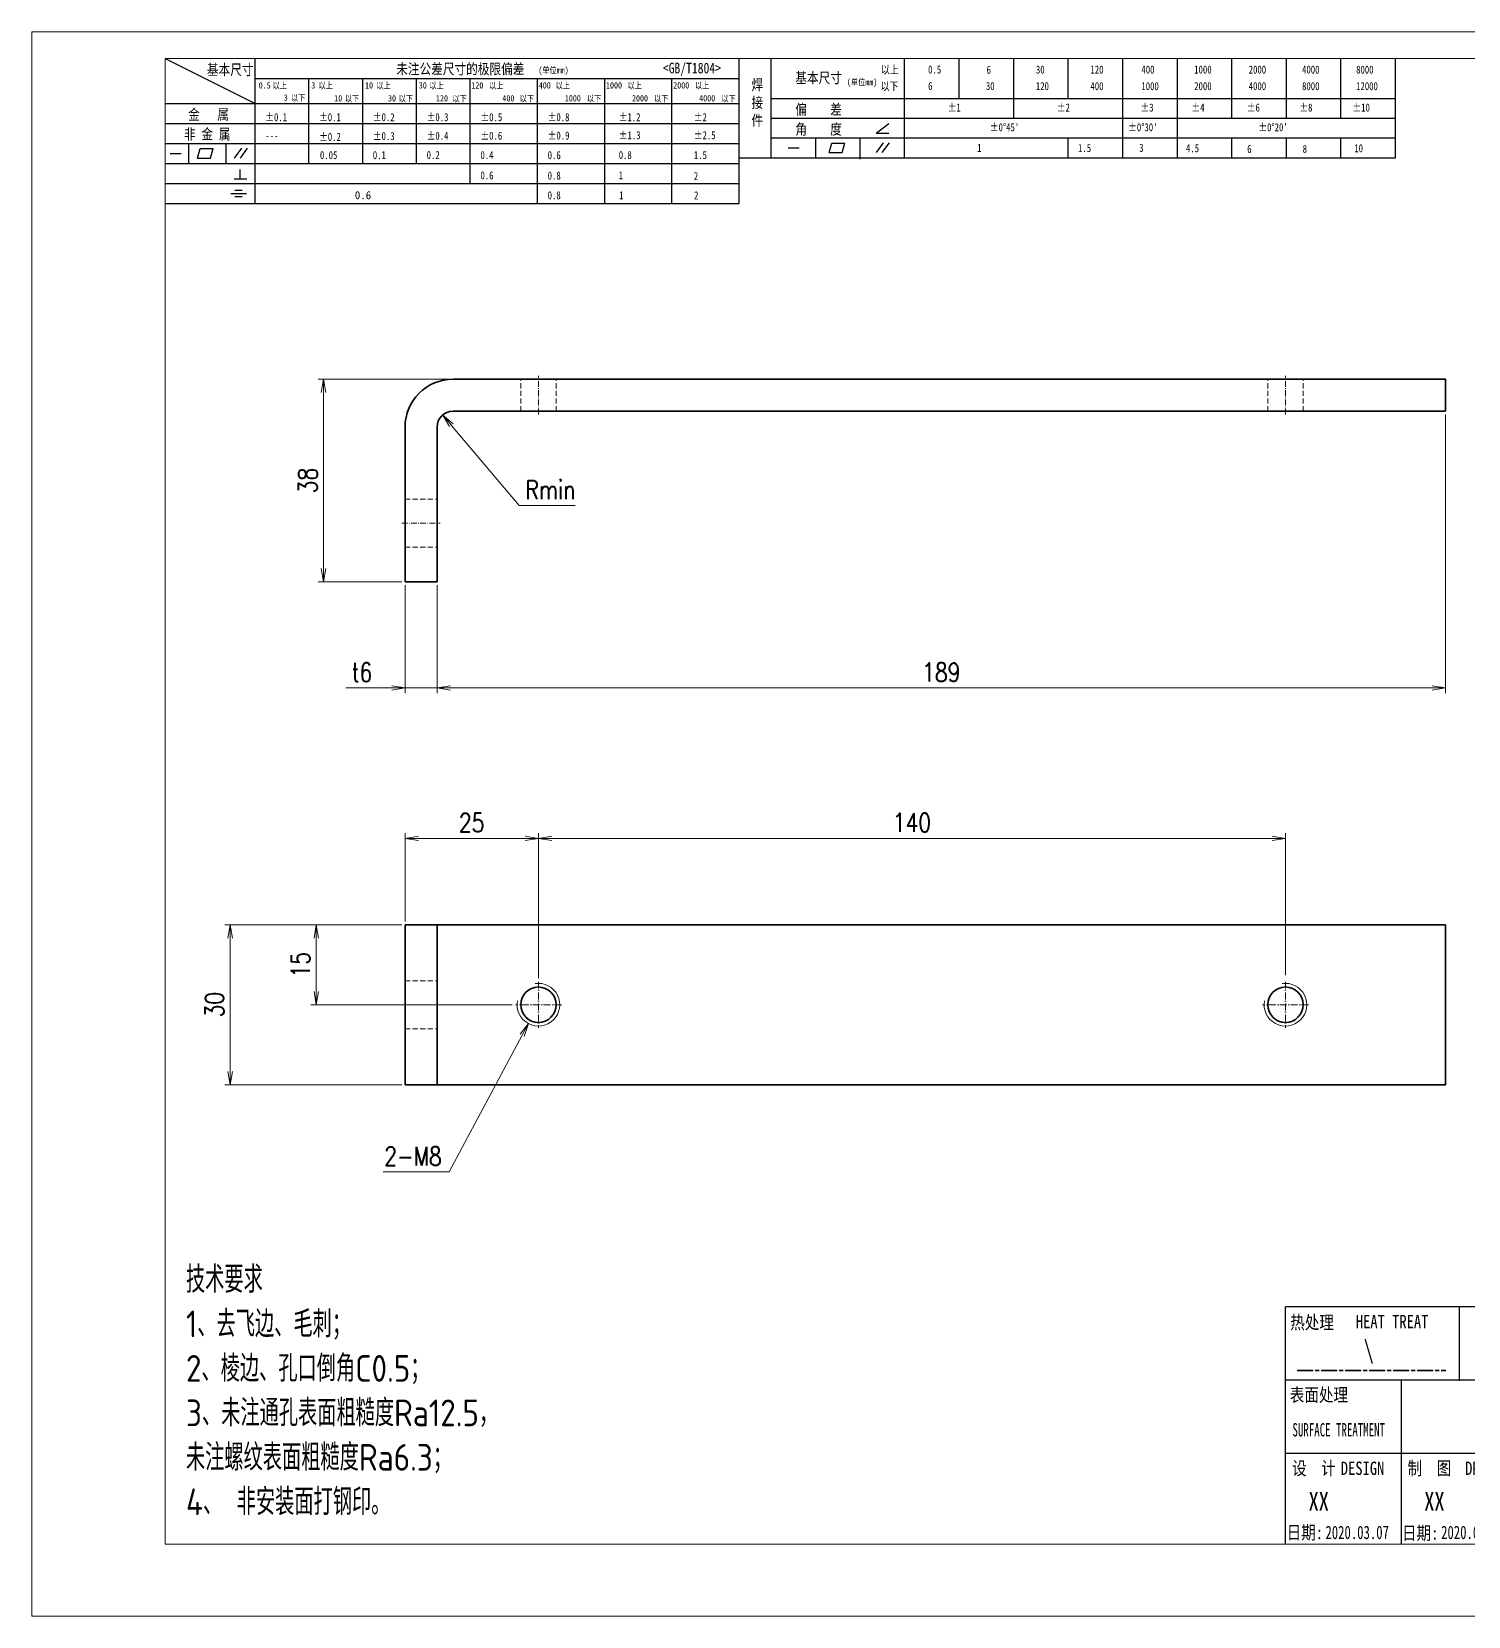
# Model space of a CAD drawing. Header units: millimetres. Extents: x 1333 to 78972, y -42879 to -5704.
# Drawn here: x 66984.2 to 67253.4, y -20114.1 to -19817.1 of the extents above; entities that cross this region are included whole.
import ezdxf
from ezdxf.enums import TextEntityAlignment as Align

# ---------------------------------------------------------------- set-up
doc = ezdxf.new("R2010")
doc.units = ezdxf.units.MM
doc.header["$LTSCALE"] = 0.5
for name, pattern in [('AM_ISO02W050x2', [3.75, 3, -0.75]), ('AM_ISO08W050x2', [9, 6, -0.75, 1.5, -0.75]), ('DASHDOT', [18.5, 12, -3, 0.5, -3]), ('DASHED', [19.05, 12.7, -6.35])]:
    doc.linetypes.add(name, pattern=pattern)
for name, color, linetype, lineweight in [('中心线', 2, 'AM_ISO08W050x2', 18), ('图框', 7, 'Continuous', 18), ('标注线', 3, 'Continuous', 18), ('热处理', 7, 'Continuous', 20), ('粗实线', 7, 'Continuous', 35), ('粗点划线', 6, 'AM_ISO08W050x2', 35), ('细实线', 3, 'Continuous', 18), ('虚线', 1, 'AM_ISO02W050x2', 18)]:
    doc.layers.add(name, color=color, linetype=linetype, lineweight=lineweight)
doc.layers.add('图框文字', color=7, linetype='Continuous')
doc.layers.add('打印', color=7, linetype='Continuous', lineweight=15, plot=False)
doc.layers.add('打印-禁用', color=7, linetype='Continuous', lineweight=15, plot=False)
doc.styles.add('DIM', font='romans.shx', dxfattribs={"width": 0.8, "bigfont": 'bigfont.shx'})
doc.styles.add('国标', font='simfang.ttf', dxfattribs={"width": 0.8})
doc.styles.add('机械长仿宋', font='gbenor.shx', dxfattribs={"height": 1, "bigfont": 'gbcbig.shx'})
doc.dimstyles.new('XR 1-1$0', dxfattribs={"dimtxt": 3.5, "dimasz": 2.5, "dimexe": 1, "dimexo": 0.625, "dimgap": 1.2, "dimtad": 1, "dimzin": 9, "dimdsep": 46, "dimtxsty": 'DIM', "dimblk": 'OPEN', "dimcen": 0, "dimclrd": 8, "dimclre": 8, "dimclrt": 2, "dimazin": 2, "dimtfac": 0.5, "dimtmove": 0, "dimatfit": 3, "dimldrblk": 'OPEN', "dimfxl": 1, "dimtolj": 2, "dimlwd": 18, "dimlwe": 18, "dimarcsym": 0})
doc.dimstyles.new('XR 1-1$3', dxfattribs={"dimtxt": 3.5, "dimasz": 2.5, "dimexe": 1, "dimexo": 0.625, "dimgap": 1.2, "dimtad": 1, "dimtoh": 1, "dimdsep": 46, "dimtxsty": 'DIM', "dimblk": 'OPEN', "dimcen": 0, "dimclrd": 8, "dimclre": 8, "dimclrt": 2, "dimazin": 2, "dimtfac": 0.5, "dimtofl": 0, "dimtmove": 0, "dimatfit": 3, "dimldrblk": 'OPEN', "dimfxl": 1, "dimtolj": 2, "dimlwd": 18, "dimlwe": 18, "dimarcsym": 0})
doc.dimstyles.new('XR 1-1$4', dxfattribs={"dimtxt": 3.5, "dimasz": 2.5, "dimexe": 1, "dimexo": 0.625, "dimgap": 1.2, "dimtad": 1, "dimtoh": 1, "dimdsep": 46, "dimtxsty": 'DIM', "dimblk": 'OPEN', "dimcen": 0, "dimclrd": 8, "dimclre": 8, "dimclrt": 2, "dimazin": 2, "dimtfac": 0.5, "dimtofl": 0, "dimtmove": 0, "dimatfit": 3, "dimldrblk": 'OPEN', "dimfxl": 1, "dimtolj": 2, "dimlwd": 18, "dimlwe": 18, "dimarcsym": 0})

# ---------------------------------------------------------------- blocks, each defined once
blk = doc.blocks.new('GZDEH零件A3图框V01版')
at = {"layer": '图框', "linetype": 'Continuous'}
for p, q in [((2882.49, -1554.46), (2882.49, -1832.96)), ((3272.49, -1554.46), (2882.49, -1554.46)), ((2882.49, -1832.96), (3272.49, -1832.96))]:
    blk.add_line(p, q, dxfattribs=at)
at = {"layer": '图框文字', "color": 9}
for p, q in [((2882.49, -1554.46), (2899.37, -1562.92)), ((2899.37, -1581.67), (2899.37, -1554.46)), ((2990.09, -1581.67), (2990.09, -1554.46)), ((2996.09, -1573.08), (2996.09, -1554.46)), ((3021.09, -1561.98), (3021.09, -1554.46)), ((3031.31, -1561.98), (3031.31, -1554.46)), ((3041.53, -1561.98), (3041.53, -1554.46)), ((3051.75, -1561.98), (3051.75, -1554.46)), ((3061.98, -1561.98), (3061.98, -1554.46)), ((3072.2, -1561.98), (3072.2, -1554.46)), ((3082.42, -1561.98), (3082.42, -1554.46)), ((3092.64, -1561.98), (3092.64, -1554.46)), ((3102.86, -1561.98), (3102.86, -1554.46)), ((3113.09, -1573.08), (3113.09, -1554.46)), ((2899.37, -1558.24), (2990.09, -1558.24)), ((2909.45, -1574.17), (2909.45, -1558.24)), ((2919.53, -1574.17), (2919.53, -1558.24)), ((2929.61, -1574.17), (2929.61, -1558.24)), ((2939.69, -1577.92), (2939.69, -1558.24)), ((2952.29, -1581.67), (2952.29, -1558.24)), ((2964.89, -1581.67), (2964.89, -1558.24)), ((2977.49, -1581.67), (2977.49, -1558.24)), ((2996.09, -1561.98), (3113.09, -1561.98)), ((3021.09, -1573.08), (3021.09, -1561.98)), ((3041.53, -1565.68), (3041.53, -1561.98)), ((3061.98, -1573.08), (3061.98, -1561.98)), ((3072.2, -1573.08), (3072.2, -1561.98)), ((3082.42, -1565.68), (3082.42, -1561.98)), ((3092.64, -1565.68), (3092.64, -1561.98)), ((3102.86, -1565.68), (3102.86, -1561.98)), ((2882.49, -1562.92), (2990.09, -1562.92)), ((2882.49, -1566.67), (2990.09, -1566.67)), ((2996.09, -1565.68), (3113.09, -1565.68)), ((3015.75, -1568.51), (3018.15, -1566.66)), ((2882.49, -1570.42), (2990.09, -1570.42)), ((2886.92, -1574.12), (2886.92, -1570.42)), ((2893.91, -1574.12), (2893.91, -1570.42)), ((2996.09, -1569.38), (3113.09, -1569.38)), ((3004.42, -1573.08), (3004.42, -1569.38)), ((3006.97, -1572.12), (3007.45, -1570.33)), ((3007.45, -1570.33), (3009.86, -1570.33)), ((3009.39, -1572.12), (3009.86, -1570.33)), ((3012.75, -1573.08), (3012.75, -1569.38)), ((3015.75, -1568.51), (3018.15, -1568.51)), ((3015.81, -1572.12), (3017.15, -1570.26)), ((3016.89, -1572.12), (3018.23, -1570.26)), ((3051.75, -1573.08), (3051.75, -1569.38)), ((3082.42, -1573.08), (3082.42, -1569.48)), ((3092.64, -1573.08), (3092.64, -1569.38)), ((3102.86, -1573.08), (3102.86, -1569.38)), ((2883.43, -1572.27), (2885.49, -1572.27)), ((2888.59, -1573.16), (2889.07, -1571.37)), ((2888.59, -1573.16), (2891, -1573.16)), ((2889.07, -1571.37), (2891.48, -1571.37)), ((2891, -1573.16), (2891.48, -1571.37)), ((2895.52, -1573.16), (2896.85, -1571.3)), ((2896.6, -1573.16), (2897.94, -1571.3)), ((2990.09, -1573.08), (3113.09, -1573.08)), ((2999.26, -1571.23), (3001.32, -1571.23)), ((3006.97, -1572.12), (3009.39, -1572.12)), ((3012.75, -1573.33), (3012.75, -1573.08)), ((2882.49, -1574.17), (2990.09, -1574.17)), ((2895.42, -1577.05), (2897.81, -1577.05)), ((2896.58, -1577.05), (2896.58, -1575.28)), ((2882.49, -1577.92), (2990.09, -1577.92)), ((2894.79, -1579.77), (2897.77, -1579.77)), ((2895.57, -1579.17), (2896.92, -1579.17)), ((2882.49, -1581.67), (2990.09, -1581.67)), ((2895.57, -1580.37), (2896.93, -1580.37)), ((3272.49, -1788.46), (3092.49, -1788.46)), ((3124.99, -1788.46), (3124.99, -1802.35)), ((3181.99, -1802.21), (3092.49, -1802.21)), ((3114.17, -1802.21), (3114.17, -1815.96)), ((3181.99, -1815.96), (3092.49, -1815.96)), ((3114.17, -1815.96), (3114.17, -1832.96)), ((3114.17, -1815.96), (3114.17, -1832.96))]:
    blk.add_line(p, q, dxfattribs=at)
at = {"layer": '图框文字', "color": 7}
blk.add_line((3272.49, -1788.46), (3092.49, -1788.46), dxfattribs=at)
at = {"layer": '图框文字', "color": 9, "linetype": 'Continuous'}
blk.add_line((3092.49, -1832.96), (3092.49, -1788.46), dxfattribs=at)
at = {"layer": '打印-禁用', "linetype": 'Continuous'}
for p, q in [((2857.49, -1549.46), (2857.49, -1846.46)), ((3277.49, -1549.46), (2857.49, -1549.46)), ((2857.49, -1846.46), (3277.49, -1846.46))]:
    blk.add_line(p, q, dxfattribs=at)
at = {"layer": '图框文字', "color": 9, "style": '国标'}
for s, height, width, p in [('基本尺寸', 2, 0.8, (2890.33, -1557.58)), ('未注公差尺寸的极限偏差', 2, 0.8, (2925.81, -1557.44)), ('<GB/T1804>', 2, 0.8, (2975.78, -1557.27)), ('以上', 1.5, 0.8, (3016.64, -1557.33)), ('0.5', 1.5, 0.8, (3025.49, -1557.3)), ('6', 1.5, 0.8, (3036.45, -1557.34)), ('30', 1.5, 0.8, (3045.69, -1557.31)), ('120', 1.5, 0.8, (3055.91, -1557.31)), ('400', 1.5, 0.8, (3065.46, -1557.31)), ('1000', 1.5, 0.8, (3075.36, -1557.31)), ('2000', 1.5, 0.8, (3085.57, -1557.31)), ('4000', 1.5, 0.8, (3095.57, -1557.31)), ('8000', 1.5, 0.8, (3105.7, -1557.31)), ('30', 1.2, 0.8, (2930.04, -1560.11)), ('基本尺寸', 2, 0.8, (3000.6, -1559.1)), ('以下', 1.5, 0.8, (3016.58, -1560.43)), ('6', 1.5, 0.8, (3025.49, -1560.38)), ('30', 1.5, 0.8, (3036.31, -1560.39)), ('120', 1.5, 0.8, (3045.69, -1560.41)), ('400', 1.5, 0.8, (3055.91, -1560.41)), ('1000', 1.5, 0.8, (3065.46, -1560.41)), ('2000', 1.5, 0.8, (3075.36, -1560.41)), ('4000', 1.5, 0.8, (3085.57, -1560.41)), ('8000', 1.5, 0.8, (3095.57, -1560.41)), ('12000', 1.5, 0.8, (3105.7, -1560.41)), ('金   属', 2, 0.8, (2886.82, -1565.98)), ('±0.1', 1.5, 0.8, (2901.27, -1566.23)), ('±0.1', 1.5, 0.8, (2911.35, -1566.23)), ('±0.2', 1.5, 0.8, (2921.43, -1566.23)), ('±0.3', 1.5, 0.8, (2931.51, -1566.23)), ('±0.5', 1.5, 0.8, (2941.59, -1566.23)), ('±0.8', 1.5, 0.8, (2954.19, -1566.23)), ('±1.2', 1.5, 0.8, (2967.51, -1566.23)), ('±2', 1.5, 0.8, (2981.58, -1566.23)), ('偏    差', 2, 0.8, (3000.6, -1565.04)), ('±1', 1.5, 0.8, (3029.16, -1564.42)), ('±2', 1.5, 0.8, (3049.61, -1564.42)), ('±3', 1.5, 0.8, (3065.3, -1564.42)), ('±4', 1.5, 0.8, (3074.85, -1564.42)), ('±6', 1.5, 0.8, (3085.22, -1564.42)), ('±8', 1.5, 0.8, (3095.06, -1564.42)), ('±10', 1.5, 0.8, (3105.02, -1564.42)), ('非 金 属', 2, 0.8, (2886.02, -1569.65)), ('±0.3', 1.5, 0.8, (2921.43, -1569.77)), ('±0.4', 1.5, 0.8, (2931.51, -1569.71)), ('±0.6', 1.5, 0.8, (2941.59, -1569.71)), ('±0.9', 1.5, 0.8, (2954.19, -1569.68)), ('±1.3', 1.5, 0.8, (2967.51, -1569.62)), ('±2.5', 1.5, 0.8, (2981.58, -1569.61)), ('角    度', 2, 0.8, (3000.6, -1568.74)), ("±0%%D45'", 1.5, 0.8, (3037.06, -1568.12)), ("±0%%D30'", 1.5, 0.8, (3062.98, -1568.12)), ("±0%%D20'", 1.5, 0.8, (3087.38, -1568.12)), ('---', 1.5, 0.8, (2901.27, -1569.65)), ('±0.2', 1.5, 0.8, (2911.35, -1569.92)), ('1', 1.5, 0.8, (3034.69, -1571.98)), ('1.5', 1.5, 0.8, (3053.59, -1572.01)), ('3', 1.5, 0.8, (3065.05, -1571.98)), ('4.5', 1.5, 0.8, (3073.82, -1572.05)), ('6', 1.5, 0.8, (3085.28, -1572.19)), ('8', 1.5, 0.8, (3095.68, -1572.15)), ('10', 1.5, 0.8, (3105.36, -1572.06)), ('0.1', 1.5, 0.8, (2921.43, -1573.34)), ('0.2', 1.5, 0.8, (2931.51, -1573.33)), ('0.4', 1.5, 0.8, (2941.59, -1573.33)), ('0.6', 1.5, 0.8, (2954.19, -1573.35)), ('0.8', 1.5, 0.8, (2967.51, -1573.33)), ('1.5', 1.5, 0.8, (2981.58, -1573.34)), ('0.6', 1.5, 0.8, (2941.59, -1577.14)), ('0.8', 1.5, 0.8, (2954.19, -1577.17)), ('1', 1.5, 0.8, (2967.51, -1577.12)), ('2', 1.5, 0.8, (2981.58, -1577.26)), ('0.8', 1.5, 0.8, (2954.19, -1580.87)), ('1', 1.5, 0.8, (2967.59, -1580.86)), ('2', 1.5, 0.8, (2981.62, -1580.89)), ('热处理', 2.5, 0.8, (3093.35, -1792.61)), ('表面处理', 2.5, 0.8, (3093.27, -1806.21)), ('SURFACE TREATMENT', 2.5, 0.6, (3093.77, -1812.75)), (' DESIGN', 2.5, 0.8, (3101.47, -1819.96)), (' DRAW', 2.5, 0.8, (3124.78, -1819.96))]:
    blk.add_text(s, height=height, dxfattribs=dict(at, width=width)).set_placement(p)
at = {"layer": '图框文字', "color": 9, "lineweight": 15, "style": '国标', "width": 0.8}
for s, p in [('(单位mm)', (2952.44, -1557.27)), ('0.5', (2900.03, -1560.11)), ('以上', (2902.64, -1560.16)), ('3', (2909.88, -1560.11)), ('以上', (2911.25, -1560.16)), ('10', (2919.96, -1560.11)), ('以上', (2922.09, -1560.16)), ('以上', (2932.02, -1560.16)), ('120', (2939.88, -1560.11)), ('以上', (2943.21, -1560.16)), ('400', (2952.52, -1560.11)), ('以上', (2955.68, -1560.16)), ('1000', (2965.12, -1560.11)), ('以上', (2969.16, -1560.16)), ('2000', (2977.72, -1560.11)), ('以上', (2981.8, -1560.16)), ('(单位mm)', (3010.27, -1559.51)), ('3', (2904.73, -1562.41)), ('以下', (2906.1, -1562.46)), ('10', (2914.19, -1562.54)), ('以下', (2916.18, -1562.59)), ('30', (2924.27, -1562.54)), ('以下', (2926.26, -1562.59)), ('120', (2933.26, -1562.54)), ('以下', (2936.34, -1562.59)), ('400', (2945.7, -1562.54)), ('以下', (2948.94, -1562.59)), ('1000', (2957.41, -1562.54)), ('以下', (2961.54, -1562.59)), ('2000', (2969.99, -1562.54)), ('以下', (2974.14, -1562.59)), ('4000', (2982.59, -1562.54)), ('以下', (2986.74, -1562.59))]:
    blk.add_text(s, height=1.2, dxfattribs=at).set_placement(p)
at = {"layer": '图框文字', "color": 9, "lineweight": 13, "style": '国标'}
blk.add_text('0.6', height=1.5, dxfattribs=at).set_placement((2918.05, -1580.85))
at = {"layer": '图框文字', "color": 9, "style": '国标', "width": 0.8}
for s, p in [('HEAT TREAT', (3112.45, -1792.46)), ('设  计', (3097.79, -1819.96)), ('制  图', (3119.43, -1819.96)), ('日期:', (3096.09, -1832)), ('日期:', (3117.71, -1832.1))]:
    blk.add_text(s, height=2.5, dxfattribs=at).set_placement(p, align=Align.CENTER)
at = {"layer": '图框文字', "color": 9, "style": '国标'}
for s, insert, char_height, width, attachment_point in [('焊\\P接\\P件', (2992.39, -1558.41), 2, 3.1877, 1), ('0.05', (2911.51, -1573.37), 1.5, 5.1982, 7)]:
    blk.add_mtext(s, dxfattribs=dict(at, insert=insert, char_height=char_height, width=width, attachment_point=attachment_point))
blk = doc.blocks.new('DEH A3')
at = {"layer": '图框'}
blk.add_blockref('GZDEH零件A3图框V01版', (-2857.49, 1846.46), dxfattribs=at)
blk = doc.blocks.new('_Open')
at = {"color": 0, "linetype": 'ByBlock', "lineweight": -2}
for p, q in [((-1, 0.17), (0, 0)), ((-1, -0.17), (0, 0)), ((0, 0), (-1, 0))]:
    blk.add_line(p, q, dxfattribs=at)
blk = doc.blocks.new('*D852')
at = {"layer": 'Defpoints', "color": 0, "transparency": 16777216}
for p in [(67054.14, -19920.2), (67060.14, -19920.2), (67060.14, -19940.07)]:
    blk.add_point(p, dxfattribs=at)
at = {"layer": '标注线', "color": 8, "lineweight": 18, "transparency": 16777216}
for p, q in [((67054.14, -19920.82), (67054.14, -19941.07)), ((67060.14, -19920.82), (67060.14, -19941.07)), ((67051.64, -19940.07), (67043.08, -19940.07)), ((67060.14, -19940.07), (67054.14, -19940.07)), ((67062.64, -19940.07), (67065.14, -19940.07))]:
    blk.add_line(p, q, dxfattribs=at)
at = {"layer": '标注线', "color": 8, "lineweight": 18, "transparency": 16777216, "xscale": 2.5, "yscale": 2.5, "zscale": 2.5}
blk.add_blockref('_Open', (67054.14, -19940.07), dxfattribs=at)
at = {"layer": '标注线', "color": 8, "lineweight": 18, "transparency": 16777216, "xscale": 2.5, "yscale": 2.5, "zscale": 2.5, "rotation": 180}
blk.add_blockref('_Open', (67060.14, -19940.07), dxfattribs=at)
at = {"layer": '标注线', "color": 2, "transparency": 16777216, "insert": (67046.08, -19937.12), "char_height": 3.5, "attachment_point": 5, "style": 'DIM'}
blk.add_mtext('\\A2;{\\Fromans,bigfont|c134;t}6', dxfattribs=at)
blk = doc.blocks.new('*D853')
at = {"layer": 'Defpoints', "color": 0, "transparency": 16777216}
for p in [(67038.87, -19882.2), (67063.14, -19882.2), (67054.14, -19920.2)]:
    blk.add_point(p, dxfattribs=at)
at = {"layer": '标注线', "color": 8, "lineweight": 18, "transparency": 16777216}
for p, q in [((67062.52, -19882.2), (67037.87, -19882.2)), ((67038.87, -19917.7), (67038.87, -19884.7)), ((67053.52, -19920.2), (67037.87, -19920.2))]:
    blk.add_line(p, q, dxfattribs=at)
at = {"layer": '标注线', "color": 8, "lineweight": 18, "transparency": 16777216, "xscale": 2.5, "yscale": 2.5, "zscale": 2.5}
for p, rotation in [((67038.87, -19882.2), 90), ((67038.87, -19920.2), 270)]:
    blk.add_blockref('_Open', p, dxfattribs=dict(at, rotation=rotation))
at = {"layer": '标注线', "color": 2, "transparency": 16777216, "insert": (67035.92, -19901.2), "char_height": 3.5, "attachment_point": 5, "rotation": 90, "style": 'DIM'}
blk.add_mtext('\\A2;38', dxfattribs=at)
blk = doc.blocks.new('*D854')
at = {"layer": 'Defpoints', "color": 0, "transparency": 16777216}
for p in [(67061.21, -19888.91), (67063.14, -19891.2)]:
    blk.add_point(p, dxfattribs=at)
at = {"layer": '标注线', "color": 8, "lineweight": 18, "transparency": 16777216}
for p, q in [((67075.52, -19905.86), (67062.82, -19890.82)), ((67086.05, -19905.86), (67075.52, -19905.86))]:
    blk.add_line(p, q, dxfattribs=at)
at = {"layer": '标注线', "color": 8, "lineweight": 18, "transparency": 16777216, "xscale": 2.5, "yscale": 2.5, "zscale": 2.5, "rotation": 130.1650956034465}
blk.add_blockref('_Open', (67061.21, -19888.91), dxfattribs=at)
at = {"layer": '标注线', "color": 2, "transparency": 16777216, "insert": (67081.38, -19902.91), "char_height": 3.5, "attachment_point": 5, "style": 'DIM'}
blk.add_mtext('\\A2;{\\Fromans,bigfont|c134;Rmin}', dxfattribs=at)
blk = doc.blocks.new('*D855')
at = {"layer": 'Defpoints', "color": 0, "transparency": 16777216}
for p in [(67021.38, -19984.44), (67054.14, -19984.44), (67054.14, -20014.44)]:
    blk.add_point(p, dxfattribs=at)
at = {"layer": '标注线', "color": 8, "lineweight": 18, "transparency": 16777216}
for p, q in [((67053.52, -19984.44), (67020.38, -19984.44)), ((67021.38, -20011.94), (67021.38, -19986.94)), ((67053.52, -20014.44), (67020.38, -20014.44))]:
    blk.add_line(p, q, dxfattribs=at)
at = {"layer": '标注线', "color": 8, "lineweight": 18, "transparency": 16777216, "xscale": 2.5, "yscale": 2.5, "zscale": 2.5}
for p, rotation in [((67021.38, -19984.44), 90), ((67021.38, -20014.44), 270)]:
    blk.add_blockref('_Open', p, dxfattribs=dict(at, rotation=rotation))
at = {"layer": '标注线', "color": 2, "transparency": 16777216, "insert": (67018.43, -19999.44), "char_height": 3.5, "attachment_point": 5, "rotation": 90, "style": 'DIM'}
blk.add_mtext('\\A2;30', dxfattribs=at)
blk = doc.blocks.new('*D856')
at = {"layer": 'Defpoints', "color": 0, "transparency": 16777216}
for p in [(67037.51, -19984.44), (67054.14, -19984.44), (67074.82, -19999.44)]:
    blk.add_point(p, dxfattribs=at)
at = {"layer": '标注线', "color": 8, "lineweight": 18, "transparency": 16777216}
for p, q in [((67053.52, -19984.44), (67036.51, -19984.44)), ((67037.51, -19996.94), (67037.51, -19986.94)), ((67074.2, -19999.44), (67036.51, -19999.44))]:
    blk.add_line(p, q, dxfattribs=at)
at = {"layer": '标注线', "color": 8, "lineweight": 18, "transparency": 16777216, "xscale": 2.5, "yscale": 2.5, "zscale": 2.5}
for p, rotation in [((67037.51, -19984.44), 90), ((67037.51, -19999.44), 270)]:
    blk.add_blockref('_Open', p, dxfattribs=dict(at, rotation=rotation))
at = {"layer": '标注线', "color": 2, "transparency": 16777216, "insert": (67034.56, -19991.94), "char_height": 3.5, "attachment_point": 5, "rotation": 90, "style": 'DIM'}
blk.add_mtext('\\A2;15', dxfattribs=at)
blk = doc.blocks.new('*D857')
at = {"layer": 'Defpoints', "color": 0, "transparency": 16777216}
for p in [(67079.14, -19968.26), (67054.14, -19984.44), (67079.14, -19995.12)]:
    blk.add_point(p, dxfattribs=at)
at = {"layer": '标注线', "color": 8, "lineweight": 18, "transparency": 16777216}
for p, q in [((67054.14, -19983.81), (67054.14, -19967.26)), ((67079.14, -19994.49), (67079.14, -19967.26)), ((67056.64, -19968.26), (67076.64, -19968.26))]:
    blk.add_line(p, q, dxfattribs=at)
at = {"layer": '标注线', "color": 8, "lineweight": 18, "transparency": 16777216, "xscale": 2.5, "yscale": 2.5, "zscale": 2.5, "rotation": 180}
blk.add_blockref('_Open', (67054.14, -19968.26), dxfattribs=at)
at = {"layer": '标注线', "color": 8, "lineweight": 18, "transparency": 16777216, "xscale": 2.5, "yscale": 2.5, "zscale": 2.5}
blk.add_blockref('_Open', (67079.14, -19968.26), dxfattribs=at)
at = {"layer": '标注线', "color": 2, "transparency": 16777216, "insert": (67066.64, -19965.31), "char_height": 3.5, "attachment_point": 5, "style": 'DIM'}
blk.add_mtext('\\A2;25', dxfattribs=at)
blk = doc.blocks.new('*D858')
at = {"layer": 'Defpoints', "color": 0, "transparency": 16777216}
for p in [(67219.14, -19968.26), (67079.14, -19994.49), (67219.14, -19994.49)]:
    blk.add_point(p, dxfattribs=at)
at = {"layer": '标注线', "color": 8, "lineweight": 18, "transparency": 16777216}
for p, q in [((67079.14, -19993.87), (67079.14, -19967.26)), ((67219.14, -19993.87), (67219.14, -19967.26)), ((67081.64, -19968.26), (67216.64, -19968.26))]:
    blk.add_line(p, q, dxfattribs=at)
at = {"layer": '标注线', "color": 8, "lineweight": 18, "transparency": 16777216, "xscale": 2.5, "yscale": 2.5, "zscale": 2.5, "rotation": 180}
blk.add_blockref('_Open', (67079.14, -19968.26), dxfattribs=at)
at = {"layer": '标注线', "color": 8, "lineweight": 18, "transparency": 16777216, "xscale": 2.5, "yscale": 2.5, "zscale": 2.5}
blk.add_blockref('_Open', (67219.14, -19968.26), dxfattribs=at)
at = {"layer": '标注线', "color": 2, "transparency": 16777216, "insert": (67149.14, -19965.31), "char_height": 3.5, "attachment_point": 5, "style": 'DIM'}
blk.add_mtext('\\A2;140', dxfattribs=at)
blk = doc.blocks.new('*D862')
at = {"layer": 'Defpoints', "color": 0, "transparency": 16777216}
for p in [(67081.02, -19995.91), (67077.26, -20002.97)]:
    blk.add_point(p, dxfattribs=at)
at = {"layer": '标注线', "color": 8, "lineweight": 18, "transparency": 16777216}
for p, q in [((67062.44, -20030.78), (67076.09, -20005.17)), ((67050.04, -20030.78), (67062.44, -20030.78))]:
    blk.add_line(p, q, dxfattribs=at)
at = {"layer": '标注线', "color": 8, "lineweight": 18, "transparency": 16777216, "xscale": 2.5, "yscale": 2.5, "zscale": 2.5, "rotation": 61.94935086670107}
blk.add_blockref('_Open', (67077.26, -20002.97), dxfattribs=at)
at = {"layer": '标注线', "color": 2, "transparency": 16777216, "insert": (67055.64, -20027.83), "char_height": 3.5, "attachment_point": 5, "style": 'DIM'}
blk.add_mtext('\\A2;{\\Fromans,bigfont|c134;2-M8}', dxfattribs=at)
blk = doc.blocks.new('*D999')
at = {"layer": 'Defpoints', "color": 0, "transparency": 16777216}
for p in [(67249.14, -19888.2), (67060.14, -19920.2), (67249.14, -19940.07)]:
    blk.add_point(p, dxfattribs=at)
at = {"layer": '标注线', "color": 8, "lineweight": 18, "transparency": 16777216}
for p, q in [((67249.14, -19888.82), (67249.14, -19941.07)), ((67060.14, -19920.82), (67060.14, -19941.07)), ((67062.64, -19940.07), (67246.64, -19940.07))]:
    blk.add_line(p, q, dxfattribs=at)
at = {"layer": '标注线', "color": 8, "lineweight": 18, "transparency": 16777216, "xscale": 2.5, "yscale": 2.5, "zscale": 2.5, "rotation": 180}
blk.add_blockref('_Open', (67060.14, -19940.07), dxfattribs=at)
at = {"layer": '标注线', "color": 8, "lineweight": 18, "transparency": 16777216, "xscale": 2.5, "yscale": 2.5, "zscale": 2.5}
blk.add_blockref('_Open', (67249.14, -19940.07), dxfattribs=at)
at = {"layer": '标注线', "color": 2, "transparency": 16777216, "insert": (67154.64, -19937.12), "char_height": 3.5, "attachment_point": 5, "style": 'DIM'}
blk.add_mtext('\\A2;189', dxfattribs=at)

msp = doc.modelspace()

# ---------------------------------------------------------------- linework, layer by layer
at = {"layer": '中心线', "linetype": 'DASHDOT', "ltscale": 0.18}
for p, q in [((67079.142, -19888.798), (67079.142, -19881.598)), ((67219.142, -19888.798), (67219.142, -19881.598)), ((67053.543, -19909.198), (67060.743, -19909.198)), ((67053.543, -19999.438), (67060.743, -19999.438))]:
    msp.add_line(p, q, dxfattribs=at)
at = {"layer": '中心线', "linetype": 'DASHDOT', "ltscale": 0.216028}
for p, q in [((67079.142, -19995.118), (67079.142, -20003.759)), ((67219.142, -19995.118), (67219.142, -20003.759))]:
    msp.add_line(p, q, dxfattribs=at)
at = {"layer": '中心线', "linetype": 'DASHDOT', "ltscale": 0.216027}
for p, q in [((67083.463, -19999.438), (67074.822, -19999.438)), ((67223.463, -19999.438), (67214.822, -19999.438))]:
    msp.add_line(p, q, dxfattribs=at)
at = {"layer": '打印'}
msp.add_lwpolyline([(66984.176, -19817.067), (67404.176, -19817.067), (67404.176, -20114.067), (66984.176, -20114.067)], close=True, dxfattribs=at)
at = {"layer": '粗实线'}
for p, q in [((67249.143, -19882.198), (67063.143, -19882.198)), ((67249.143, -19888.198), (67063.143, -19888.198)), ((67054.143, -19920.198), (67054.143, -19891.198)), ((67060.143, -19920.198), (67060.143, -19891.198)), ((67054.143, -19984.438), (67054.143, -20014.438)), ((67060.143, -20014.438), (67060.143, -19984.438)), ((67249.143, -19984.438), (67063.143, -19984.438)), ((67249.143, -19984.438), (67249.143, -20014.438)), ((67249.143, -20014.438), (67063.143, -20014.438))]:
    msp.add_line(p, q, dxfattribs=at)
at = {"layer": '粗实线', "ltscale": 0.15}
for p, q in [((67249.143, -19882.198), (67249.143, -19888.198)), ((67060.143, -19920.198), (67054.143, -19920.198)), ((67060.143, -19984.438), (67054.143, -19984.438)), ((67060.143, -20014.438), (67054.143, -20014.438))]:
    msp.add_line(p, q, dxfattribs=at)
at = {"layer": '粗实线', "ltscale": 0.075}
for p, q in [((67060.143, -19984.438), (67063.143, -19984.438)), ((67063.143, -20014.438), (67060.143, -20014.438))]:
    msp.add_line(p, q, dxfattribs=at)
at = {"layer": '粗实线'}
for centre in [(67079.142, -19999.438), (67219.142, -19999.438)]:
    msp.add_circle(centre, 3.323, dxfattribs=at)
for radius in [9, 3]:
    msp.add_arc((67063.143, -19891.198), radius, 90, 180, dxfattribs=at)
at = {"layer": '粗点划线', "linetype": 'AM_ISO08W050x2'}
msp.add_line((67221.351, -20067.995), (67249.212, -20067.995), dxfattribs=at)
at = {"layer": '细实线'}
for centre in [(67079.142, -19999.438), (67219.142, -19999.438)]:
    msp.add_arc(centre, 4, 169.45278, 98.84662, dxfattribs=at)
at = {"layer": '虚线', "linetype": 'DASHED', "ltscale": 0.15}
for p, q in [((67075.819, -19888.198), (67075.819, -19882.198)), ((67082.466, -19888.198), (67082.466, -19882.198)), ((67215.819, -19888.198), (67215.819, -19882.198)), ((67222.466, -19888.198), (67222.466, -19882.198)), ((67054.143, -19904.698), (67060.143, -19904.698)), ((67054.143, -19913.698), (67060.143, -19913.698)), ((67054.143, -19994.938), (67060.143, -19994.938)), ((67054.143, -20003.938), (67060.143, -20003.938))]:
    msp.add_line(p, q, dxfattribs=at)

# ---------------------------------------------------------------- block references
at = {"layer": '图框'}
msp.add_blockref('DEH A3', (66984.176, -20114.067), dxfattribs=at)

# ---------------------------------------------------------------- texts
at = {"layer": '图框文字', "color": 3, "style": '国标'}
for s, height, width, p in [('XX', 3.5, 0.8, (67223.474, -20094.251)), ('XX', 3.5, 0.8, (67245.154, -20094.251)), ('2020.03.07', 2.5, 0.7, (67226.639, -20099.587)), ('2020.03.14', 2.5, 0.7, (67248.319, -20099.587))]:
    msp.add_text(s, height=height, dxfattribs=dict(at, width=width)).set_placement(p)
at = {"layer": '标注线', "color": 2, "insert": (67013.089, -20095.136), "char_height": 5, "width": 114.82461, "attachment_point": 7, "style": '机械长仿宋'}
msp.add_mtext('\\A2;技术要求\\P1、去飞边、毛刺；\\P2、棱边、孔口倒角C0.5；\\P3、未注通孔表面粗糙度Ra12.5，\\P未注螺纹表面粗糙度Ra6.3；\\P{\\A0;4、\\C3; \\C2;非安装面打钢印。}', dxfattribs=at)
at = {"layer": '热处理', "color": 3, "style": '国标', "width": 0.8}
msp.add_text('\\', height=3.5, dxfattribs=at).set_placement((67234.756, -20065.871), align=Align.CENTER)

# ---------------------------------------------------------------- dimensions: what is measured, and where the dimension line sits
at = {"layer": '标注线'}
for base, p1, p2, picture, middle in [((67038.867, -19882.198), (67054.143, -19920.198), (67063.143, -19882.198), '*D853', (67035.917, -19901.198)), ((67021.381, -19984.438), (67054.143, -20014.438), (67054.143, -19984.438), '*D855', (67018.431, -19999.438)), ((67037.51, -19984.438), (67074.822, -19999.438), (67054.143, -19984.438), '*D856', (67034.56, -19991.938))]:
    dim = msp.add_linear_dim(base=base, p1=p1, p2=p2, angle=90, dimstyle='XR 1-1$0', dxfattribs=at)
    dim.commit()
    dim.dimension.update_dxf_attribs({"geometry": picture, "text_midpoint": middle})
for base, p1, p2, picture, middle in [((67249.143, -19940.066), (67060.143, -19920.198), (67249.143, -19888.198), '*D999', (67154.643, -19937.116)), ((67079.142, -19968.262), (67054.143, -19984.438), (67079.142, -19995.118), '*D857', (67066.642, -19965.312)), ((67219.142, -19968.262), (67079.142, -19994.493), (67219.142, -19994.493), '*D858', (67149.142, -19965.312))]:
    dim = msp.add_linear_dim(base=base, p1=p1, p2=p2, dimstyle='XR 1-1$0', dxfattribs=at)
    dim.commit()
    dim.dimension.update_dxf_attribs({"geometry": picture, "text_midpoint": middle})
dim = msp.add_radius_dim(center=(67063.143, -19891.198), mpoint=(67061.208, -19888.906), text='{\\Fromans,bigfont|c134;Rmin}', dimstyle='XR 1-1$4', override={"dimtmove": 1}, dxfattribs=at)
dim.commit()
dim.dimension.update_dxf_attribs({"geometry": '*D854', "text_midpoint": (67075.518, -19905.861), "dimtype": 164})
dim = msp.add_linear_dim(base=(67060.143, -19940.066), p1=(67054.143, -19920.198), p2=(67060.143, -19920.198), text='{\\Fromans,bigfont|c134;t}<>', dimstyle='XR 1-1$0', dxfattribs=at)
dim.commit()
dim.dimension.update_dxf_attribs({"geometry": '*D852', "text_midpoint": (67046.084, -19940.066), "dimtype": 160})
dim = msp.add_diameter_dim_2p(p1=(67081.023, -19995.908), p2=(67077.261, -20002.969), text='{\\Fromans,bigfont|c134;2-M8}', dimstyle='XR 1-1$3', dxfattribs=at)
dim.commit()
dim.dimension.update_dxf_attribs({"geometry": '*D862', "text_midpoint": (67055.643, -20030.778), "dimtype": 163})

doc.saveas('drawing.dxf')
